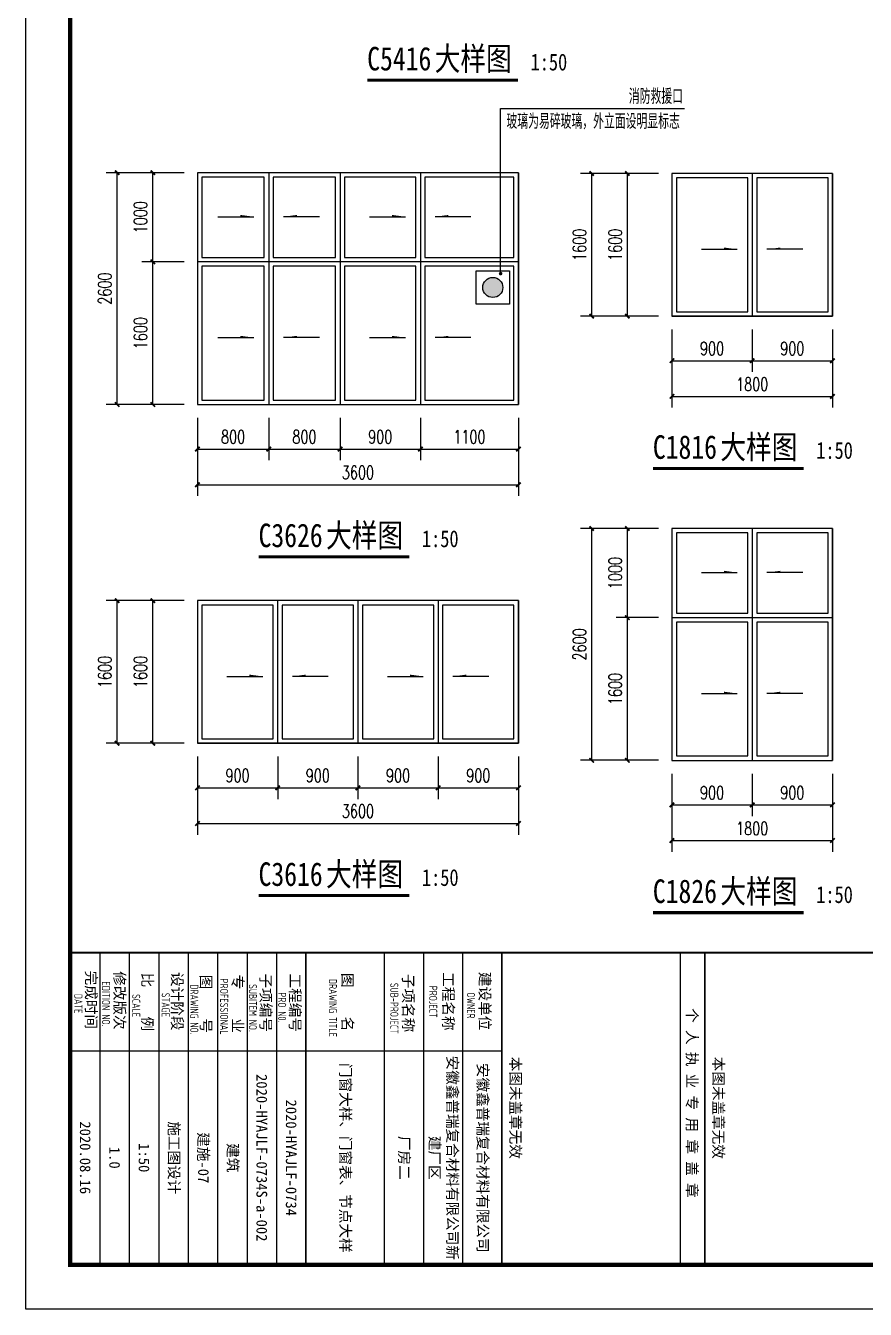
# Model space of a CAD drawing. Header units: millimetres. Extents: x 4455189 to 4808172, y 18512388 to 19204582.
# Drawn here: x 4765974 to 4775390, y 18512388 to 18526786 of the extents above; entities that cross this region are included whole.
import ezdxf

# ---------------------------------------------------------------- set-up
doc = ezdxf.new("R2010")
doc.units = ezdxf.units.MM
doc.header["$LTSCALE"] = 1000
doc.header["$MEASUREMENT"] = 0
doc.layers.get('Defpoints').update_dxf_attribs({"color": 1})
for name, color, linetype in [('0 - 立面线', 7, 'Continuous'), ('AXIS_外部', 171, 'Continuous'), ('DIM_LEAD', 145, 'Continuous'), ('DIM_SYMB', 165, 'Continuous'), ('PUB_DIM', 161, 'Continuous'), ('PUB_TEXT', 7, 'Continuous'), ('PUB_TITLE', 4, 'Continuous'), ('TK', 4, 'Continuous'), ('WINDOW', 140, 'Continuous')]:
    doc.layers.add(name, color=color, linetype=linetype)
doc.styles.add('_TCH_DIM', font='SIMPLEX', dxfattribs={"bigfont": 'GBCBIG'})
doc.styles.add('_TCH_DIM_T3', font='SIMPLEX', dxfattribs={"width": 0.705882, "bigfont": 'GBCBIG'})
doc.styles.add('TSSD_REIN', font='tssdeng.shx', dxfattribs={"width": 0.7, "bigfont": 'tssdchn.shx'})
doc.styles.add('YAYA', font='', dxfattribs={"width": 0.8, "height": 1})
doc.styles.add('图签宋体', font='', dxfattribs={"height": 300})
doc.styles.get('YAYA').set_extended_font_data('SimSun')
doc.styles.get('图签宋体').set_extended_font_data('NSimSun')
doc.dimstyles.new('_TCH_ARCH&&50', dxfattribs={"dimtxt": 148.75, "dimasz": 50, "dimexe": 125, "dimexo": 150, "dimgap": 63.125, "dimtad": 1, "dimdec": 0, "dimzin": 0, "dimdsep": 46, "dimtxsty": '_TCH_DIM_T3', "dimblk": 'ARCHTICK', "dimcen": 0.09, "dimclrt": 7, "dimazin": 2, "dimtfac": 1, "dimtdec": 0, "dimtix": 1, "dimtmove": 2, "dimatfit": 3, "dimfxl": 0, "dimtolj": 1, "dimtzin": 0, "dimarcsym": 0})

# ---------------------------------------------------------------- blocks, each defined once
blk = doc.blocks.new('A$C474D48D3')
h = blk.add_hatch(color=1)
edge = h.paths.add_edge_path()
edge.add_arc((-125, -125), 75, 0, 360)
blk.add_lwpolyline([(-250, 0), (0, 0), (0, -250), (-250, -250)], close=True)
blk.add_circle((-125, -125), 75)
blk = doc.blocks.new('GeYuanFrame_53740126', base_point=(18.76, 4.34))
at = {"layer": 'PUB_TITLE'}
blk.add_lwpolyline([(554.76, 14.34), (554.76, 111.14)], dxfattribs=at)
at = {"layer": 'TK'}
for p, q in [((532.76, 102.34), (602.76, 102.34)), ((532.76, 93.54), (602.76, 93.54)), ((532.76, 84.74), (554.76, 84.74)), ((532.76, 84.74), (602.76, 84.74)), ((532.76, 67.18), (602.76, 67.18)), ((532.76, 67.14), (602.76, 67.14)), ((532.76, 60.58), (602.76, 60.58)), ((532.76, 53.98), (602.76, 53.98)), ((532.76, 47.38), (602.76, 47.38)), ((532.76, 40.78), (602.76, 40.78)), ((532.76, 34.18), (602.76, 34.18)), ((532.76, 27.58), (602.76, 27.58)), ((532.76, 20.98), (602.76, 20.98)), ((532.76, 14.34), (602.76, 14.34))]:
    blk.add_line(p, q, dxfattribs=at)
for points in [[(18.76, 424.34), (612.76, 424.34), (612.76, 4.34), (18.76, 4.34), (18.76, 424.34)], [(532.76, 151.14), (602.76, 151.14)]]:
    blk.add_lwpolyline(points, dxfattribs=at)
at = {"layer": 'TK', "const_width": 1}
blk.add_lwpolyline([(602.76, 414.34), (43.76, 414.34), (43.76, 14.34), (602.76, 14.34)], close=True, dxfattribs=at)
at = {"layer": 'TK'}
for points, const_width in [([(532.76, 414.34), (532.76, 14.34)], 0.4), ([(532.76, 156.64), (602.76, 156.64)], 0.35), ([(532.76, 111.14), (602.76, 111.14)], 0.35), ([(532.76, 67.18), (602.76, 67.18)], 0.35)]:
    blk.add_lwpolyline(points, dxfattribs=dict(at, const_width=const_width))
at = {"layer": 'TK', "style": '图签宋体'}
for s, p in [('本图未盖章无效', (556.1, 158.51)), ('个 人 执 业 专 用 章 盖 章', (545.19, 152.58)), ('本图未盖章无效', (556.1, 113.01)), ('建设单位', (537.06, 106.14)), ('工程名称', (537.14, 97.93)), ('子项名称', (537.52, 88.95)), ('图    名', (537.3, 75.3)), ('工程编号', (537.44, 63.58)), ('子项编号', (537.44, 57)), ('专    业', (537.68, 50.69)), ('图    号', (537.69, 43.58)), ('设计阶段', (537.12, 37.12)), ('比    例', (537.26, 30.44)), ('修改版次', (536.91, 24.22)), ('完成时间', (536.79, 17.83))]:
    blk.add_text(s, height=2.4, dxfattribs=at).set_placement(p)
at = {"layer": 'TK', "style": 'TSSD_REIN'}
for s, width, p in [('OWNER', 0.7, (541.65, 103.29)), ('PROJECT', 0.7, (540.19, 94.83)), ('SUB-PROJECT', 0.7, (539.53, 86.11)), ('DRAWING TITLE', 0.7, (538.64, 72.34)), ('PRO N0.', 0.7, (541.68, 60.96)), ('SUBITEM NO.', 0.7, (539.82, 54.39)), ('PROFESSIONAL', 0.8, (538.55, 47.95)), ('DRAWING NO.', 0.7, (539.86, 41.26)), ('STAGE', 0.7, (541.76, 34.84)), ('SCALE', 0.7, (542.05, 28.23)), ('EDITION NO.', 0.8, (539.2, 21.45)), ('DATE', 0.7, (542, 15.26))]:
    blk.add_text(s, height=1.8, dxfattribs=dict(at, width=width)).set_placement(p)
at = {"layer": 'TK', "char_height": 2.4, "width": 48, "attachment_point": 5, "style": '图签宋体'}
for s, insert in [('安徽鑫普瑞复合材料有限公司', (578.76, 106.74)), ('安徽鑫普瑞复合材料有限公司新建厂区', (578.76, 97.94)), ('厂房二', (578.76, 89.14)), ('门窗大样、门窗表、节点大样', (578.76, 75.94)), ('2020-HYAJLF-0734', (578.76, 63.88)), ('2020-HYAJLF-0734S-a-002', (578.76, 57.28)), ('建筑', (578.76, 50.68)), ('建施-07', (578.76, 44.08)), ('施工图设计', (578.76, 37.48)), ('1:50', (578.76, 30.88)), ('1.0', (578.76, 24.28)), ('2020.08.16', (578.76, 17.69))]:
    blk.add_mtext(s, dxfattribs=dict(at, insert=insert))
blk = doc.blocks.new('_ArchTick')
at = {"color": 0, "linetype": 'ByBlock', "const_width": 0.4}
blk.add_lwpolyline([(-0.5, -0.5), (0.5, 0.5)], dxfattribs=at)
blk = doc.blocks.new('*D37')
at = {"layer": 'Defpoints', "color": 0}
for p in [(4772321, 18525128), (4772821, 18525128), (4772821, 18523528)]:
    blk.add_point(p, dxfattribs=at)
at = {"layer": 'PUB_DIM', "color": 0, "lineweight": -2}
for p, q in [((4772671, 18525128), (4772196, 18525128)), ((4772321, 18523528), (4772321, 18525128)), ((4772671, 18523528), (4772196, 18523528))]:
    blk.add_line(p, q, dxfattribs=at)
at = {"layer": 'PUB_DIM', "color": 0, "lineweight": -2, "xscale": 50, "yscale": 50, "zscale": 50}
for p, rotation in [((4772321, 18525128), 90), ((4772321, 18523528), 270)]:
    blk.add_blockref('_ArchTick', p, dxfattribs=dict(at, rotation=rotation))
at = {"layer": 'PUB_DIM', "color": 7, "insert": (4772184, 18524328), "char_height": 148.8, "attachment_point": 5, "rotation": 90, "style": '_TCH_DIM_T3'}
blk.add_mtext('\\A1;1600', dxfattribs=at)
blk = doc.blocks.new('*D38')
at = {"layer": 'Defpoints', "color": 0}
for p in [(4773221, 18523528), (4774121, 18523528), (4774121, 18523028)]:
    blk.add_point(p, dxfattribs=at)
at = {"layer": 'PUB_DIM', "color": 0, "lineweight": -2}
for p, q in [((4773221, 18523378), (4773221, 18522903)), ((4774121, 18523378), (4774121, 18522903)), ((4773221, 18523028), (4774121, 18523028))]:
    blk.add_line(p, q, dxfattribs=at)
at = {"layer": 'PUB_DIM', "color": 0, "lineweight": -2, "xscale": 50, "yscale": 50, "zscale": 50, "rotation": 180}
blk.add_blockref('_ArchTick', (4773221, 18523028), dxfattribs=at)
at = {"layer": 'PUB_DIM', "color": 0, "lineweight": -2, "xscale": 50, "yscale": 50, "zscale": 50}
blk.add_blockref('_ArchTick', (4774121, 18523028), dxfattribs=at)
at = {"layer": 'PUB_DIM', "color": 7, "insert": (4773671, 18523165), "char_height": 148.8, "attachment_point": 5, "style": '_TCH_DIM_T3'}
blk.add_mtext('\\A1;900', dxfattribs=at)
blk = doc.blocks.new('*D39')
at = {"layer": 'Defpoints', "color": 0}
for p in [(4774121, 18523528), (4775021, 18523528), (4775021, 18523028)]:
    blk.add_point(p, dxfattribs=at)
at = {"layer": 'PUB_DIM', "color": 0, "lineweight": -2}
for p, q in [((4774121, 18523378), (4774121, 18522903)), ((4775021, 18523378), (4775021, 18522903)), ((4774121, 18523028), (4775021, 18523028))]:
    blk.add_line(p, q, dxfattribs=at)
at = {"layer": 'PUB_DIM', "color": 0, "lineweight": -2, "xscale": 50, "yscale": 50, "zscale": 50, "rotation": 180}
blk.add_blockref('_ArchTick', (4774121, 18523028), dxfattribs=at)
at = {"layer": 'PUB_DIM', "color": 0, "lineweight": -2, "xscale": 50, "yscale": 50, "zscale": 50}
blk.add_blockref('_ArchTick', (4775021, 18523028), dxfattribs=at)
at = {"layer": 'PUB_DIM', "color": 7, "insert": (4774571, 18523165), "char_height": 148.8, "attachment_point": 5, "style": '_TCH_DIM_T3'}
blk.add_mtext('\\A1;900', dxfattribs=at)
blk = doc.blocks.new('*D40')
at = {"layer": 'Defpoints', "color": 0}
for p in [(4773221, 18523528), (4775021, 18523528), (4775021, 18522628)]:
    blk.add_point(p, dxfattribs=at)
at = {"layer": 'PUB_DIM', "color": 0, "lineweight": -2}
for p, q in [((4773221, 18523378), (4773221, 18522503)), ((4775021, 18523378), (4775021, 18522503)), ((4773221, 18522628), (4775021, 18522628))]:
    blk.add_line(p, q, dxfattribs=at)
at = {"layer": 'PUB_DIM', "color": 0, "lineweight": -2, "xscale": 50, "yscale": 50, "zscale": 50, "rotation": 180}
blk.add_blockref('_ArchTick', (4773221, 18522628), dxfattribs=at)
at = {"layer": 'PUB_DIM', "color": 0, "lineweight": -2, "xscale": 50, "yscale": 50, "zscale": 50}
blk.add_blockref('_ArchTick', (4775021, 18522628), dxfattribs=at)
at = {"layer": 'PUB_DIM', "color": 7, "insert": (4774121, 18522765), "char_height": 148.8, "attachment_point": 5, "style": '_TCH_DIM_T3'}
blk.add_mtext('\\A1;1800', dxfattribs=at)
blk = doc.blocks.new('*D41')
at = {"layer": 'Defpoints', "color": 0}
for p in [(4772721, 18525128), (4773221, 18525128), (4773221, 18523528)]:
    blk.add_point(p, dxfattribs=at)
at = {"layer": 'PUB_DIM', "color": 0, "lineweight": -2}
for p, q in [((4773071, 18525128), (4772596, 18525128)), ((4772721, 18523528), (4772721, 18525128)), ((4773071, 18523528), (4772596, 18523528))]:
    blk.add_line(p, q, dxfattribs=at)
at = {"layer": 'PUB_DIM', "color": 0, "lineweight": -2, "xscale": 50, "yscale": 50, "zscale": 50}
for p, rotation in [((4772721, 18525128), 90), ((4772721, 18523528), 270)]:
    blk.add_blockref('_ArchTick', p, dxfattribs=dict(at, rotation=rotation))
at = {"layer": 'PUB_DIM', "color": 7, "insert": (4772584, 18524328), "char_height": 148.8, "attachment_point": 5, "rotation": 90, "style": '_TCH_DIM_T3'}
blk.add_mtext('\\A1;1600', dxfattribs=at)
blk = doc.blocks.new('*D42')
at = {"layer": 'Defpoints', "color": 0}
for p in [(4767000, 18520337), (4767500, 18520337), (4767500, 18518737)]:
    blk.add_point(p, dxfattribs=at)
at = {"layer": 'PUB_DIM', "color": 0, "lineweight": -2}
for p, q in [((4767350, 18520337), (4766875, 18520337)), ((4767000, 18518737), (4767000, 18520337)), ((4767350, 18518737), (4766875, 18518737))]:
    blk.add_line(p, q, dxfattribs=at)
at = {"layer": 'PUB_DIM', "color": 0, "lineweight": -2, "xscale": 50, "yscale": 50, "zscale": 50}
for p, rotation in [((4767000, 18520337), 90), ((4767000, 18518737), 270)]:
    blk.add_blockref('_ArchTick', p, dxfattribs=dict(at, rotation=rotation))
at = {"layer": 'PUB_DIM', "color": 7, "insert": (4766862, 18519537), "char_height": 148.8, "attachment_point": 5, "rotation": 90, "style": '_TCH_DIM_T3'}
blk.add_mtext('\\A1;1600', dxfattribs=at)
blk = doc.blocks.new('*D43')
at = {"layer": 'Defpoints', "color": 0}
for p in [(4767900, 18518737), (4768800, 18518737), (4768800, 18518237)]:
    blk.add_point(p, dxfattribs=at)
at = {"layer": 'PUB_DIM', "color": 0, "lineweight": -2}
for p, q in [((4767900, 18518587), (4767900, 18518112)), ((4768800, 18518587), (4768800, 18518112)), ((4767900, 18518237), (4768800, 18518237))]:
    blk.add_line(p, q, dxfattribs=at)
at = {"layer": 'PUB_DIM', "color": 0, "lineweight": -2, "xscale": 50, "yscale": 50, "zscale": 50, "rotation": 180}
blk.add_blockref('_ArchTick', (4767900, 18518237), dxfattribs=at)
at = {"layer": 'PUB_DIM', "color": 0, "lineweight": -2, "xscale": 50, "yscale": 50, "zscale": 50}
blk.add_blockref('_ArchTick', (4768800, 18518237), dxfattribs=at)
at = {"layer": 'PUB_DIM', "color": 7, "insert": (4768350, 18518375), "char_height": 148.8, "attachment_point": 5, "style": '_TCH_DIM_T3'}
blk.add_mtext('\\A1;900', dxfattribs=at)
blk = doc.blocks.new('*D44')
at = {"layer": 'Defpoints', "color": 0}
for p in [(4768800, 18518737), (4769700, 18518737), (4769700, 18518237)]:
    blk.add_point(p, dxfattribs=at)
at = {"layer": 'PUB_DIM', "color": 0, "lineweight": -2}
for p, q in [((4768800, 18518587), (4768800, 18518112)), ((4769700, 18518587), (4769700, 18518112)), ((4768800, 18518237), (4769700, 18518237))]:
    blk.add_line(p, q, dxfattribs=at)
at = {"layer": 'PUB_DIM', "color": 0, "lineweight": -2, "xscale": 50, "yscale": 50, "zscale": 50, "rotation": 180}
blk.add_blockref('_ArchTick', (4768800, 18518237), dxfattribs=at)
at = {"layer": 'PUB_DIM', "color": 0, "lineweight": -2, "xscale": 50, "yscale": 50, "zscale": 50}
blk.add_blockref('_ArchTick', (4769700, 18518237), dxfattribs=at)
at = {"layer": 'PUB_DIM', "color": 7, "insert": (4769250, 18518375), "char_height": 148.8, "attachment_point": 5, "style": '_TCH_DIM_T3'}
blk.add_mtext('\\A1;900', dxfattribs=at)
blk = doc.blocks.new('*D45')
at = {"layer": 'Defpoints', "color": 0}
for p in [(4769700, 18518737), (4770600, 18518737), (4770600, 18518237)]:
    blk.add_point(p, dxfattribs=at)
at = {"layer": 'PUB_DIM', "color": 0, "lineweight": -2}
for p, q in [((4769700, 18518587), (4769700, 18518112)), ((4770600, 18518587), (4770600, 18518112)), ((4769700, 18518237), (4770600, 18518237))]:
    blk.add_line(p, q, dxfattribs=at)
at = {"layer": 'PUB_DIM', "color": 0, "lineweight": -2, "xscale": 50, "yscale": 50, "zscale": 50, "rotation": 180}
blk.add_blockref('_ArchTick', (4769700, 18518237), dxfattribs=at)
at = {"layer": 'PUB_DIM', "color": 0, "lineweight": -2, "xscale": 50, "yscale": 50, "zscale": 50}
blk.add_blockref('_ArchTick', (4770600, 18518237), dxfattribs=at)
at = {"layer": 'PUB_DIM', "color": 7, "insert": (4770150, 18518375), "char_height": 148.8, "attachment_point": 5, "style": '_TCH_DIM_T3'}
blk.add_mtext('\\A1;900', dxfattribs=at)
blk = doc.blocks.new('*D46')
at = {"layer": 'Defpoints', "color": 0}
for p in [(4770600, 18518737), (4771500, 18518737), (4771500, 18518237)]:
    blk.add_point(p, dxfattribs=at)
at = {"layer": 'PUB_DIM', "color": 0, "lineweight": -2}
for p, q in [((4770600, 18518587), (4770600, 18518112)), ((4771500, 18518587), (4771500, 18518112)), ((4770600, 18518237), (4771500, 18518237))]:
    blk.add_line(p, q, dxfattribs=at)
at = {"layer": 'PUB_DIM', "color": 0, "lineweight": -2, "xscale": 50, "yscale": 50, "zscale": 50, "rotation": 180}
blk.add_blockref('_ArchTick', (4770600, 18518237), dxfattribs=at)
at = {"layer": 'PUB_DIM', "color": 0, "lineweight": -2, "xscale": 50, "yscale": 50, "zscale": 50}
blk.add_blockref('_ArchTick', (4771500, 18518237), dxfattribs=at)
at = {"layer": 'PUB_DIM', "color": 7, "insert": (4771050, 18518375), "char_height": 148.8, "attachment_point": 5, "style": '_TCH_DIM_T3'}
blk.add_mtext('\\A1;900', dxfattribs=at)
blk = doc.blocks.new('*D47')
at = {"layer": 'Defpoints', "color": 0}
for p in [(4767900, 18518737), (4771500, 18518737), (4771500, 18517837)]:
    blk.add_point(p, dxfattribs=at)
at = {"layer": 'PUB_DIM', "color": 0, "lineweight": -2}
for p, q in [((4767900, 18518587), (4767900, 18517712)), ((4771500, 18518587), (4771500, 18517712)), ((4767900, 18517837), (4771500, 18517837))]:
    blk.add_line(p, q, dxfattribs=at)
at = {"layer": 'PUB_DIM', "color": 0, "lineweight": -2, "xscale": 50, "yscale": 50, "zscale": 50, "rotation": 180}
blk.add_blockref('_ArchTick', (4767900, 18517837), dxfattribs=at)
at = {"layer": 'PUB_DIM', "color": 0, "lineweight": -2, "xscale": 50, "yscale": 50, "zscale": 50}
blk.add_blockref('_ArchTick', (4771500, 18517837), dxfattribs=at)
at = {"layer": 'PUB_DIM', "color": 7, "insert": (4769700, 18517975), "char_height": 148.8, "attachment_point": 5, "style": '_TCH_DIM_T3'}
blk.add_mtext('\\A1;3600', dxfattribs=at)
blk = doc.blocks.new('*D48')
at = {"layer": 'Defpoints', "color": 0}
for p in [(4767400, 18520337), (4767900, 18520337), (4767900, 18518737)]:
    blk.add_point(p, dxfattribs=at)
at = {"layer": 'PUB_DIM', "color": 0, "lineweight": -2}
for p, q in [((4767750, 18520337), (4767275, 18520337)), ((4767400, 18518737), (4767400, 18520337)), ((4767750, 18518737), (4767275, 18518737))]:
    blk.add_line(p, q, dxfattribs=at)
at = {"layer": 'PUB_DIM', "color": 0, "lineweight": -2, "xscale": 50, "yscale": 50, "zscale": 50}
for p, rotation in [((4767400, 18520337), 90), ((4767400, 18518737), 270)]:
    blk.add_blockref('_ArchTick', p, dxfattribs=dict(at, rotation=rotation))
at = {"layer": 'PUB_DIM', "color": 7, "insert": (4767262, 18519537), "char_height": 148.8, "attachment_point": 5, "rotation": 90, "style": '_TCH_DIM_T3'}
blk.add_mtext('\\A1;1600', dxfattribs=at)
blk = doc.blocks.new('*D49')
at = {"layer": 'Defpoints', "color": 0}
for p in [(4767000, 18525137), (4767500, 18525137), (4767500, 18522537)]:
    blk.add_point(p, dxfattribs=at)
at = {"layer": 'PUB_DIM', "color": 0, "lineweight": -2}
for p, q in [((4767350, 18525137), (4766875, 18525137)), ((4767000, 18522537), (4767000, 18525137)), ((4767350, 18522537), (4766875, 18522537))]:
    blk.add_line(p, q, dxfattribs=at)
at = {"layer": 'PUB_DIM', "color": 0, "lineweight": -2, "xscale": 50, "yscale": 50, "zscale": 50}
for p, rotation in [((4767000, 18525137), 90), ((4767000, 18522537), 270)]:
    blk.add_blockref('_ArchTick', p, dxfattribs=dict(at, rotation=rotation))
at = {"layer": 'PUB_DIM', "color": 7, "insert": (4766862, 18523837), "char_height": 148.8, "attachment_point": 5, "rotation": 90, "style": '_TCH_DIM_T3'}
blk.add_mtext('\\A1;2600', dxfattribs=at)
blk = doc.blocks.new('*D50')
at = {"layer": 'Defpoints', "color": 0}
for p in [(4767900, 18522537), (4768700, 18522537), (4768700, 18522037)]:
    blk.add_point(p, dxfattribs=at)
at = {"layer": 'PUB_DIM', "color": 0, "lineweight": -2}
for p, q in [((4767900, 18522387), (4767900, 18521912)), ((4768700, 18522387), (4768700, 18521912)), ((4767900, 18522037), (4768700, 18522037))]:
    blk.add_line(p, q, dxfattribs=at)
at = {"layer": 'PUB_DIM', "color": 0, "lineweight": -2, "xscale": 50, "yscale": 50, "zscale": 50, "rotation": 180}
blk.add_blockref('_ArchTick', (4767900, 18522037), dxfattribs=at)
at = {"layer": 'PUB_DIM', "color": 0, "lineweight": -2, "xscale": 50, "yscale": 50, "zscale": 50}
blk.add_blockref('_ArchTick', (4768700, 18522037), dxfattribs=at)
at = {"layer": 'PUB_DIM', "color": 7, "insert": (4768300, 18522174), "char_height": 148.8, "attachment_point": 5, "style": '_TCH_DIM_T3'}
blk.add_mtext('\\A1;800', dxfattribs=at)
blk = doc.blocks.new('*D51')
at = {"layer": 'Defpoints', "color": 0}
for p in [(4768700, 18522537), (4769500, 18522537), (4769500, 18522037)]:
    blk.add_point(p, dxfattribs=at)
at = {"layer": 'PUB_DIM', "color": 0, "lineweight": -2}
for p, q in [((4768700, 18522387), (4768700, 18521912)), ((4769500, 18522387), (4769500, 18521912)), ((4768700, 18522037), (4769500, 18522037))]:
    blk.add_line(p, q, dxfattribs=at)
at = {"layer": 'PUB_DIM', "color": 0, "lineweight": -2, "xscale": 50, "yscale": 50, "zscale": 50, "rotation": 180}
blk.add_blockref('_ArchTick', (4768700, 18522037), dxfattribs=at)
at = {"layer": 'PUB_DIM', "color": 0, "lineweight": -2, "xscale": 50, "yscale": 50, "zscale": 50}
blk.add_blockref('_ArchTick', (4769500, 18522037), dxfattribs=at)
at = {"layer": 'PUB_DIM', "color": 7, "insert": (4769100, 18522174), "char_height": 148.8, "attachment_point": 5, "style": '_TCH_DIM_T3'}
blk.add_mtext('\\A1;800', dxfattribs=at)
blk = doc.blocks.new('*D52')
at = {"layer": 'Defpoints', "color": 0}
for p in [(4769500, 18522537), (4770400, 18522537), (4770400, 18522037)]:
    blk.add_point(p, dxfattribs=at)
at = {"layer": 'PUB_DIM', "color": 0, "lineweight": -2}
for p, q in [((4769500, 18522387), (4769500, 18521912)), ((4770400, 18522387), (4770400, 18521912)), ((4769500, 18522037), (4770400, 18522037))]:
    blk.add_line(p, q, dxfattribs=at)
at = {"layer": 'PUB_DIM', "color": 0, "lineweight": -2, "xscale": 50, "yscale": 50, "zscale": 50, "rotation": 180}
blk.add_blockref('_ArchTick', (4769500, 18522037), dxfattribs=at)
at = {"layer": 'PUB_DIM', "color": 0, "lineweight": -2, "xscale": 50, "yscale": 50, "zscale": 50}
blk.add_blockref('_ArchTick', (4770400, 18522037), dxfattribs=at)
at = {"layer": 'PUB_DIM', "color": 7, "insert": (4769950, 18522174), "char_height": 148.8, "attachment_point": 5, "style": '_TCH_DIM_T3'}
blk.add_mtext('\\A1;900', dxfattribs=at)
blk = doc.blocks.new('*D53')
at = {"layer": 'Defpoints', "color": 0}
for p in [(4770400, 18522537), (4771500, 18522537), (4771500, 18522037)]:
    blk.add_point(p, dxfattribs=at)
at = {"layer": 'PUB_DIM', "color": 0, "lineweight": -2}
for p, q in [((4770400, 18522387), (4770400, 18521912)), ((4771500, 18522387), (4771500, 18521912)), ((4770400, 18522037), (4771500, 18522037))]:
    blk.add_line(p, q, dxfattribs=at)
at = {"layer": 'PUB_DIM', "color": 0, "lineweight": -2, "xscale": 50, "yscale": 50, "zscale": 50, "rotation": 180}
blk.add_blockref('_ArchTick', (4770400, 18522037), dxfattribs=at)
at = {"layer": 'PUB_DIM', "color": 0, "lineweight": -2, "xscale": 50, "yscale": 50, "zscale": 50}
blk.add_blockref('_ArchTick', (4771500, 18522037), dxfattribs=at)
at = {"layer": 'PUB_DIM', "color": 7, "insert": (4770950, 18522174), "char_height": 148.8, "attachment_point": 5, "style": '_TCH_DIM_T3'}
blk.add_mtext('\\A1;1100', dxfattribs=at)
blk = doc.blocks.new('*D54')
at = {"layer": 'Defpoints', "color": 0}
for p in [(4767900, 18522537), (4771500, 18522537), (4771500, 18521637)]:
    blk.add_point(p, dxfattribs=at)
at = {"layer": 'PUB_DIM', "color": 0, "lineweight": -2}
for p, q in [((4767900, 18522387), (4767900, 18521512)), ((4771500, 18522387), (4771500, 18521512)), ((4767900, 18521637), (4771500, 18521637))]:
    blk.add_line(p, q, dxfattribs=at)
at = {"layer": 'PUB_DIM', "color": 0, "lineweight": -2, "xscale": 50, "yscale": 50, "zscale": 50, "rotation": 180}
blk.add_blockref('_ArchTick', (4767900, 18521637), dxfattribs=at)
at = {"layer": 'PUB_DIM', "color": 0, "lineweight": -2, "xscale": 50, "yscale": 50, "zscale": 50}
blk.add_blockref('_ArchTick', (4771500, 18521637), dxfattribs=at)
at = {"layer": 'PUB_DIM', "color": 7, "insert": (4769700, 18521774), "char_height": 148.8, "attachment_point": 5, "style": '_TCH_DIM_T3'}
blk.add_mtext('\\A1;3600', dxfattribs=at)
blk = doc.blocks.new('*D55')
at = {"layer": 'Defpoints', "color": 0}
for p in [(4767400, 18524137), (4767900, 18524137), (4767900, 18522537)]:
    blk.add_point(p, dxfattribs=at)
at = {"layer": 'PUB_DIM', "color": 0, "lineweight": -2}
for p, q in [((4767750, 18524137), (4767275, 18524137)), ((4767400, 18522537), (4767400, 18524137)), ((4767750, 18522537), (4767275, 18522537))]:
    blk.add_line(p, q, dxfattribs=at)
at = {"layer": 'PUB_DIM', "color": 0, "lineweight": -2, "xscale": 50, "yscale": 50, "zscale": 50}
for p, rotation in [((4767400, 18524137), 90), ((4767400, 18522537), 270)]:
    blk.add_blockref('_ArchTick', p, dxfattribs=dict(at, rotation=rotation))
at = {"layer": 'PUB_DIM', "color": 7, "insert": (4767262, 18523337), "char_height": 148.8, "attachment_point": 5, "rotation": 90, "style": '_TCH_DIM_T3'}
blk.add_mtext('\\A1;1600', dxfattribs=at)
blk = doc.blocks.new('*D56')
at = {"layer": 'Defpoints', "color": 0}
for p in [(4767400, 18525137), (4767900, 18525137), (4767900, 18524137)]:
    blk.add_point(p, dxfattribs=at)
at = {"layer": 'PUB_DIM', "color": 0, "lineweight": -2}
for p, q in [((4767750, 18525137), (4767275, 18525137)), ((4767400, 18524137), (4767400, 18525137)), ((4767750, 18524137), (4767275, 18524137))]:
    blk.add_line(p, q, dxfattribs=at)
at = {"layer": 'PUB_DIM', "color": 0, "lineweight": -2, "xscale": 50, "yscale": 50, "zscale": 50}
for p, rotation in [((4767400, 18525137), 90), ((4767400, 18524137), 270)]:
    blk.add_blockref('_ArchTick', p, dxfattribs=dict(at, rotation=rotation))
at = {"layer": 'PUB_DIM', "color": 7, "insert": (4767262, 18524637), "char_height": 148.8, "attachment_point": 5, "rotation": 90, "style": '_TCH_DIM_T3'}
blk.add_mtext('\\A1;1000', dxfattribs=at)
blk = doc.blocks.new('*D57')
at = {"layer": 'Defpoints', "color": 0}
for p in [(4772321, 18521146), (4772821, 18521146), (4772821, 18518546)]:
    blk.add_point(p, dxfattribs=at)
at = {"layer": 'PUB_DIM', "color": 0, "lineweight": -2}
for p, q in [((4772671, 18521146), (4772196, 18521146)), ((4772321, 18518546), (4772321, 18521146)), ((4772671, 18518546), (4772196, 18518546))]:
    blk.add_line(p, q, dxfattribs=at)
at = {"layer": 'PUB_DIM', "color": 0, "lineweight": -2, "xscale": 50, "yscale": 50, "zscale": 50}
for p, rotation in [((4772321, 18521146), 90), ((4772321, 18518546), 270)]:
    blk.add_blockref('_ArchTick', p, dxfattribs=dict(at, rotation=rotation))
at = {"layer": 'PUB_DIM', "color": 7, "insert": (4772184, 18519846), "char_height": 148.8, "attachment_point": 5, "rotation": 90, "style": '_TCH_DIM_T3'}
blk.add_mtext('\\A1;2600', dxfattribs=at)
blk = doc.blocks.new('*D58')
at = {"layer": 'Defpoints', "color": 0}
for p in [(4773221, 18518546), (4774121, 18518546), (4774121, 18518046)]:
    blk.add_point(p, dxfattribs=at)
at = {"layer": 'PUB_DIM', "color": 0, "lineweight": -2}
for p, q in [((4773221, 18518396), (4773221, 18517921)), ((4774121, 18518396), (4774121, 18517921)), ((4773221, 18518046), (4774121, 18518046))]:
    blk.add_line(p, q, dxfattribs=at)
at = {"layer": 'PUB_DIM', "color": 0, "lineweight": -2, "xscale": 50, "yscale": 50, "zscale": 50, "rotation": 180}
blk.add_blockref('_ArchTick', (4773221, 18518046), dxfattribs=at)
at = {"layer": 'PUB_DIM', "color": 0, "lineweight": -2, "xscale": 50, "yscale": 50, "zscale": 50}
blk.add_blockref('_ArchTick', (4774121, 18518046), dxfattribs=at)
at = {"layer": 'PUB_DIM', "color": 7, "insert": (4773671, 18518183), "char_height": 148.8, "attachment_point": 5, "style": '_TCH_DIM_T3'}
blk.add_mtext('\\A1;900', dxfattribs=at)
blk = doc.blocks.new('*D59')
at = {"layer": 'Defpoints', "color": 0}
for p in [(4774121, 18518546), (4775021, 18518546), (4775021, 18518046)]:
    blk.add_point(p, dxfattribs=at)
at = {"layer": 'PUB_DIM', "color": 0, "lineweight": -2}
for p, q in [((4774121, 18518396), (4774121, 18517921)), ((4775021, 18518396), (4775021, 18517921)), ((4774121, 18518046), (4775021, 18518046))]:
    blk.add_line(p, q, dxfattribs=at)
at = {"layer": 'PUB_DIM', "color": 0, "lineweight": -2, "xscale": 50, "yscale": 50, "zscale": 50, "rotation": 180}
blk.add_blockref('_ArchTick', (4774121, 18518046), dxfattribs=at)
at = {"layer": 'PUB_DIM', "color": 0, "lineweight": -2, "xscale": 50, "yscale": 50, "zscale": 50}
blk.add_blockref('_ArchTick', (4775021, 18518046), dxfattribs=at)
at = {"layer": 'PUB_DIM', "color": 7, "insert": (4774571, 18518183), "char_height": 148.8, "attachment_point": 5, "style": '_TCH_DIM_T3'}
blk.add_mtext('\\A1;900', dxfattribs=at)
blk = doc.blocks.new('*D60')
at = {"layer": 'Defpoints', "color": 0}
for p in [(4773221, 18518546), (4775021, 18518546), (4775021, 18517646)]:
    blk.add_point(p, dxfattribs=at)
at = {"layer": 'PUB_DIM', "color": 0, "lineweight": -2}
for p, q in [((4773221, 18518396), (4773221, 18517521)), ((4775021, 18518396), (4775021, 18517521)), ((4773221, 18517646), (4775021, 18517646))]:
    blk.add_line(p, q, dxfattribs=at)
at = {"layer": 'PUB_DIM', "color": 0, "lineweight": -2, "xscale": 50, "yscale": 50, "zscale": 50, "rotation": 180}
blk.add_blockref('_ArchTick', (4773221, 18517646), dxfattribs=at)
at = {"layer": 'PUB_DIM', "color": 0, "lineweight": -2, "xscale": 50, "yscale": 50, "zscale": 50}
blk.add_blockref('_ArchTick', (4775021, 18517646), dxfattribs=at)
at = {"layer": 'PUB_DIM', "color": 7, "insert": (4774121, 18517783), "char_height": 148.8, "attachment_point": 5, "style": '_TCH_DIM_T3'}
blk.add_mtext('\\A1;1800', dxfattribs=at)
blk = doc.blocks.new('*D61')
at = {"layer": 'Defpoints', "color": 0}
for p in [(4772721, 18520146), (4773221, 18520146), (4773221, 18518546)]:
    blk.add_point(p, dxfattribs=at)
at = {"layer": 'PUB_DIM', "color": 0, "lineweight": -2}
for p, q in [((4773071, 18520146), (4772596, 18520146)), ((4772721, 18518546), (4772721, 18520146)), ((4773071, 18518546), (4772596, 18518546))]:
    blk.add_line(p, q, dxfattribs=at)
at = {"layer": 'PUB_DIM', "color": 0, "lineweight": -2, "xscale": 50, "yscale": 50, "zscale": 50}
for p, rotation in [((4772721, 18520146), 90), ((4772721, 18518546), 270)]:
    blk.add_blockref('_ArchTick', p, dxfattribs=dict(at, rotation=rotation))
at = {"layer": 'PUB_DIM', "color": 7, "insert": (4772584, 18519346), "char_height": 148.8, "attachment_point": 5, "rotation": 90, "style": '_TCH_DIM_T3'}
blk.add_mtext('\\A1;1600', dxfattribs=at)
blk = doc.blocks.new('*D62')
at = {"layer": 'Defpoints', "color": 0}
for p in [(4772721, 18521146), (4773221, 18521146), (4773221, 18520146)]:
    blk.add_point(p, dxfattribs=at)
at = {"layer": 'PUB_DIM', "color": 0, "lineweight": -2}
for p, q in [((4773071, 18521146), (4772596, 18521146)), ((4772721, 18520146), (4772721, 18521146)), ((4773071, 18520146), (4772596, 18520146))]:
    blk.add_line(p, q, dxfattribs=at)
at = {"layer": 'PUB_DIM', "color": 0, "lineweight": -2, "xscale": 50, "yscale": 50, "zscale": 50}
for p, rotation in [((4772721, 18521146), 90), ((4772721, 18520146), 270)]:
    blk.add_blockref('_ArchTick', p, dxfattribs=dict(at, rotation=rotation))
at = {"layer": 'PUB_DIM', "color": 7, "insert": (4772584, 18520646), "char_height": 148.8, "attachment_point": 5, "rotation": 90, "style": '_TCH_DIM_T3'}
blk.add_mtext('\\A1;1000', dxfattribs=at)

msp = doc.modelspace()

# ---------------------------------------------------------------- hatches: boundary and pattern name
at = {"layer": 'DIM_SYMB'}
for points in [[(4768532, 18524642.9), (4768382, 18524642.9), (4768382, 18524662.9)], [(4768865.5, 18524642.9), (4769015.5, 18524642.9), (4769015.5, 18524662.9)], [(4770232, 18524642.9), (4770082, 18524642.9), (4770082, 18524662.9)], [(4770565.5, 18524642.9), (4770715.5, 18524642.9), (4770715.5, 18524662.9)], [(4773953.4, 18524277.5), (4773803.4, 18524277.5), (4773803.4, 18524297.5)], [(4774287, 18524277.5), (4774437, 18524277.5), (4774437, 18524297.5)], [(4768532, 18523287), (4768382, 18523287), (4768382, 18523307)], [(4768865.5, 18523287), (4769015.5, 18523287), (4769015.5, 18523307)], [(4770232, 18523287), (4770082, 18523287), (4770082, 18523307)], [(4770565.5, 18523287), (4770715.5, 18523287), (4770715.5, 18523307)], [(4773953.4, 18520651.8), (4773803.4, 18520651.8), (4773803.4, 18520671.8)], [(4774287, 18520651.8), (4774437, 18520651.8), (4774437, 18520671.8)], [(4768632, 18519487.2), (4768482, 18519487.2), (4768482, 18519507.2)], [(4768965.5, 18519487.2), (4769115.5, 18519487.2), (4769115.5, 18519507.2)], [(4770432, 18519487.2), (4770282, 18519487.2), (4770282, 18519507.2)], [(4770765.5, 18519487.2), (4770915.5, 18519487.2), (4770915.5, 18519507.2)], [(4773953.4, 18519295.8), (4773803.4, 18519295.8), (4773803.4, 18519315.8)], [(4774287, 18519295.8), (4774437, 18519295.8), (4774437, 18519315.8)]]:
    msp.add_hatch(color=256, dxfattribs=at).paths.add_polyline_path(points)

# ---------------------------------------------------------------- linework, layer by layer
at = {"layer": '0 - 立面线'}
for p, q in [((4768699.8, 18525137), (4768699.8, 18522537)), ((4769499.8, 18525137), (4769499.8, 18522537)), ((4770399.8, 18525137), (4770399.8, 18522537)), ((4771499.8, 18525137), (4771499.8, 18522537)), ((4774121.3, 18525127.5), (4774121.3, 18523527.5)), ((4775021.3, 18525127.5), (4775021.3, 18523527.5)), ((4771499.8, 18524137), (4767899.8, 18524137)), ((4775021.3, 18523527.5), (4773221.3, 18523527.5)), ((4774121.3, 18521145.8), (4774121.3, 18518545.8)), ((4775021.3, 18521145.8), (4775021.3, 18518545.8)), ((4768799.8, 18520337.2), (4768799.8, 18518737.2)), ((4769699.8, 18520337.2), (4769699.8, 18518737.2)), ((4770599.8, 18520337.2), (4770599.8, 18518737.2)), ((4771499.8, 18520337.2), (4771499.8, 18518737.2)), ((4775021.3, 18520145.8), (4773221.3, 18520145.8)), ((4771499.8, 18518737.2), (4767899.8, 18518737.2))]:
    msp.add_line(p, q, dxfattribs=at)
for points in [[(4771499.8, 18525137), (4767899.8, 18525137), (4767899.8, 18522537), (4771499.8, 18522537)], [(4775021.3, 18525127.5), (4773221.3, 18525127.5), (4773221.3, 18523527.5), (4775021.3, 18523527.5)], [(4775021.3, 18521145.8), (4773221.3, 18521145.8), (4773221.3, 18518545.8), (4775021.3, 18518545.8)], [(4771499.8, 18520337.2), (4767899.8, 18520337.2), (4767899.8, 18518737.2), (4771499.8, 18518737.2)]]:
    msp.add_lwpolyline(points, close=True, dxfattribs=at)
at = {"layer": 'DIM_LEAD'}
for p, q in [((4771299.8, 18524005.1), (4771299.8, 18525855.4)), ((4771299.8, 18524005.1), (4771299.8, 18525855.4)), ((4771299.8, 18525855.4), (4773361.4, 18525855.4))]:
    msp.add_line(p, q, dxfattribs=at)
at = {"layer": 'DIM_LEAD', "const_width": 20}
msp.add_lwpolyline([(4771299.8, 18523995.1, 1), (4771299.8, 18524015.1, 1)], format="xyb", close=True, dxfattribs=at)
msp.add_lwpolyline([(4771299.8, 18523995.1, 1), (4771299.8, 18524015.1, 1)], format="xyb", close=True, dxfattribs=at)
at = {"layer": 'DIM_SYMB', "const_width": 35}
for points in [[(4769803.8, 18526175.2), (4771495.9, 18526175.2)], [(4773006.9, 18521819.1), (4774699, 18521819.1)], [(4768585.5, 18520828.6), (4770277.6, 18520828.6)], [(4768585.5, 18517028.8), (4770277.6, 18517028.8)], [(4773006.9, 18516837.4), (4774699, 18516837.4)]]:
    msp.add_lwpolyline(points, dxfattribs=at)
at = {"layer": 'DIM_SYMB'}
for points in [[(4768130, 18524642.9), (4768532, 18524642.9)], [(4769267.5, 18524642.9), (4768865.5, 18524642.9)], [(4769830, 18524642.9), (4770232, 18524642.9)], [(4770967.5, 18524642.9), (4770565.5, 18524642.9)], [(4773551.5, 18524277.5), (4773953.4, 18524277.5)], [(4774689, 18524277.5), (4774287, 18524277.5)], [(4768130, 18523287), (4768532, 18523287)], [(4769267.5, 18523287), (4768865.5, 18523287)], [(4769830, 18523287), (4770232, 18523287)], [(4770967.5, 18523287), (4770565.5, 18523287)], [(4773551.5, 18520651.8), (4773953.4, 18520651.8)], [(4774689, 18520651.8), (4774287, 18520651.8)], [(4768230, 18519487.2), (4768632, 18519487.2)], [(4769367.5, 18519487.2), (4768965.5, 18519487.2)], [(4770030, 18519487.2), (4770432, 18519487.2)], [(4771167.5, 18519487.2), (4770765.5, 18519487.2)], [(4773551.5, 18519295.8), (4773953.4, 18519295.8)], [(4774689, 18519295.8), (4774287, 18519295.8)]]:
    msp.add_lwpolyline(points, dxfattribs=at)
at = {"layer": 'WINDOW'}
for points in [[(4767949.8, 18524187), (4768649.8, 18524187), (4768649.8, 18525087), (4767949.8, 18525087)], [(4768749.8, 18524187), (4769449.8, 18524187), (4769449.8, 18525087), (4768749.8, 18525087)], [(4769549.8, 18524187), (4770349.8, 18524187), (4770349.8, 18525087), (4769549.8, 18525087)], [(4770449.8, 18524187), (4771449.8, 18524187), (4771449.8, 18525087), (4770449.8, 18525087)], [(4773271.3, 18523577.5), (4774071.3, 18523577.5), (4774071.3, 18525077.5), (4773271.3, 18525077.5)], [(4774171.3, 18523577.5), (4774971.3, 18523577.5), (4774971.3, 18525077.5), (4774171.3, 18525077.5)], [(4768649.8, 18524087), (4767949.8, 18524087), (4767949.8, 18522587), (4768649.8, 18522587)], [(4769449.8, 18524087), (4768749.8, 18524087), (4768749.8, 18522587), (4769449.8, 18522587)], [(4770349.8, 18524087), (4769549.8, 18524087), (4769549.8, 18522587), (4770349.8, 18522587)], [(4771449.8, 18524087), (4770449.8, 18524087), (4770449.8, 18522587), (4771449.8, 18522587)], [(4773271.3, 18520195.8), (4774071.3, 18520195.8), (4774071.3, 18521095.8), (4773271.3, 18521095.8)], [(4774171.3, 18520195.8), (4774971.3, 18520195.8), (4774971.3, 18521095.8), (4774171.3, 18521095.8)], [(4767949.8, 18518787.2), (4768749.8, 18518787.2), (4768749.8, 18520287.2), (4767949.8, 18520287.2)], [(4768849.8, 18518787.2), (4769649.8, 18518787.2), (4769649.8, 18520287.2), (4768849.8, 18520287.2)], [(4769749.8, 18518787.2), (4770549.8, 18518787.2), (4770549.8, 18520287.2), (4769749.8, 18520287.2)], [(4770649.8, 18518787.2), (4771449.8, 18518787.2), (4771449.8, 18520287.2), (4770649.8, 18520287.2)], [(4774071.3, 18520095.8), (4773271.3, 18520095.8), (4773271.3, 18518595.8), (4774071.3, 18518595.8)], [(4774971.3, 18520095.8), (4774171.3, 18520095.8), (4774171.3, 18518595.8), (4774971.3, 18518595.8)]]:
    msp.add_lwpolyline(points, close=True, dxfattribs=at)

# ---------------------------------------------------------------- block references
at = {"xscale": 1.5, "yscale": 1.5, "zscale": 1.5}
msp.add_blockref('A$C474D48D3', (4771399.8, 18524037), dxfattribs=at)
at = {"layer": 'AXIS_外部', "xscale": 50, "yscale": 50, "zscale": 50, "rotation": 270}
msp.add_blockref('GeYuanFrame_53740126', (4765974.2, 18542088.3), dxfattribs=at)

# ---------------------------------------------------------------- texts
at = {"layer": 'PUB_TEXT', "style": 'YAYA', "width": 0.8}
for s, height, p in [('C5416', 264.35, (4769803.8, 18526283.6)), ('大样图', 264.35, (4770560, 18526283.6)), ('1:50', 188.82, (4771635.9, 18526283.6)), ('大样图', 264.35, (4773763, 18521927.5)), ('C1816', 264.35, (4773006.9, 18521927.5)), ('1:50', 188.82, (4774839, 18521927.5)), ('C3626', 264.35, (4768585.5, 18520937)), ('大样图', 264.35, (4769341.6, 18520937)), ('1:50', 188.82, (4770417.6, 18520937)), ('C3616', 264.35, (4768585.5, 18517137.2)), ('大样图', 264.35, (4769341.6, 18517137.2)), ('1:50', 188.82, (4770417.6, 18517137.2)), ('C1826', 264.35, (4773006.9, 18516945.8)), ('大样图', 264.35, (4773763, 18516945.8)), ('1:50', 188.82, (4774839, 18516945.8))]:
    msp.add_text(s, height=height, dxfattribs=at).set_placement(p)
at = {"layer": 'PUB_TEXT', "style": '_TCH_DIM'}
for s, height, p in [('消防救援口', 168.79, (4772737.4, 18525907.9)), ('玻璃为易碎玻璃，外立面设明显标志', 168.794, (4771365.3, 18525627.9))]:
    msp.add_text(s, height=height, dxfattribs=at).set_placement(p)

# ---------------------------------------------------------------- dimensions: what is measured, and where the dimension line sits
at = {"layer": 'PUB_DIM'}
for p1, p2, distance, picture, middle in [((4767499.8, 18522537), (4767499.8, 18525137), 500, '*D49', (4766862.3, 18523837)), ((4767899.8, 18524137), (4767899.8, 18525137), 500, '*D56', (4767262.3, 18524637)), ((4772821.3, 18523527.5), (4772821.3, 18525127.5), 500, '*D37', (4772183.8, 18524327.5)), ((4773221.3, 18523527.5), (4773221.3, 18525127.5), 500, '*D41', (4772583.8, 18524327.5)), ((4767899.8, 18522537), (4767899.8, 18524137), 500, '*D55', (4767262.3, 18523337)), ((4773221.3, 18523527.5), (4774121.3, 18523527.5), -500, '*D38', (4773671.3, 18523165)), ((4773221.3, 18523527.5), (4775021.3, 18523527.5), -900, '*D40', (4774121.3, 18522765)), ((4774121.3, 18523527.5), (4775021.3, 18523527.5), -500, '*D39', (4774571.3, 18523165)), ((4767899.8, 18522537), (4768699.8, 18522537), -500, '*D50', (4768299.8, 18522174.5)), ((4767899.8, 18522537), (4771499.8, 18522537), -900, '*D54', (4769699.8, 18521774.5)), ((4768699.8, 18522537), (4769499.8, 18522537), -500, '*D51', (4769099.8, 18522174.5)), ((4769499.8, 18522537), (4770399.8, 18522537), -500, '*D52', (4769949.8, 18522174.5)), ((4770399.8, 18522537), (4771499.8, 18522537), -500, '*D53', (4770949.8, 18522174.5)), ((4772821.3, 18518545.8), (4772821.3, 18521145.8), 500, '*D57', (4772183.8, 18519845.8)), ((4773221.3, 18520145.8), (4773221.3, 18521145.8), 500, '*D62', (4772583.8, 18520645.8)), ((4767499.8, 18518737.2), (4767499.8, 18520337.2), 500, '*D42', (4766862.3, 18519537.2)), ((4767899.8, 18518737.2), (4767899.8, 18520337.2), 500, '*D48', (4767262.3, 18519537.2)), ((4773221.3, 18518545.8), (4773221.3, 18520145.8), 500, '*D61', (4772583.8, 18519345.8)), ((4767899.8, 18518737.2), (4768799.8, 18518737.2), -500, '*D43', (4768349.8, 18518374.7)), ((4767899.8, 18518737.2), (4771499.8, 18518737.2), -900, '*D47', (4769699.8, 18517974.7)), ((4768799.8, 18518737.2), (4769699.8, 18518737.2), -500, '*D44', (4769249.8, 18518374.7)), ((4769699.8, 18518737.2), (4770599.8, 18518737.2), -500, '*D45', (4770149.8, 18518374.7)), ((4770599.8, 18518737.2), (4771499.8, 18518737.2), -500, '*D46', (4771049.8, 18518374.7)), ((4773221.3, 18518545.8), (4774121.3, 18518545.8), -500, '*D58', (4773671.3, 18518183.3)), ((4773221.3, 18518545.8), (4775021.3, 18518545.8), -900, '*D60', (4774121.3, 18517783.3)), ((4774121.3, 18518545.8), (4775021.3, 18518545.8), -500, '*D59', (4774571.3, 18518183.3))]:
    dim = msp.add_aligned_dim(p1=p1, p2=p2, distance=distance, dimstyle='_TCH_ARCH&&50', dxfattribs=at)
    dim.commit()
    dim.dimension.update_dxf_attribs({"geometry": picture, "text_midpoint": middle})

doc.saveas('drawing.dxf')
